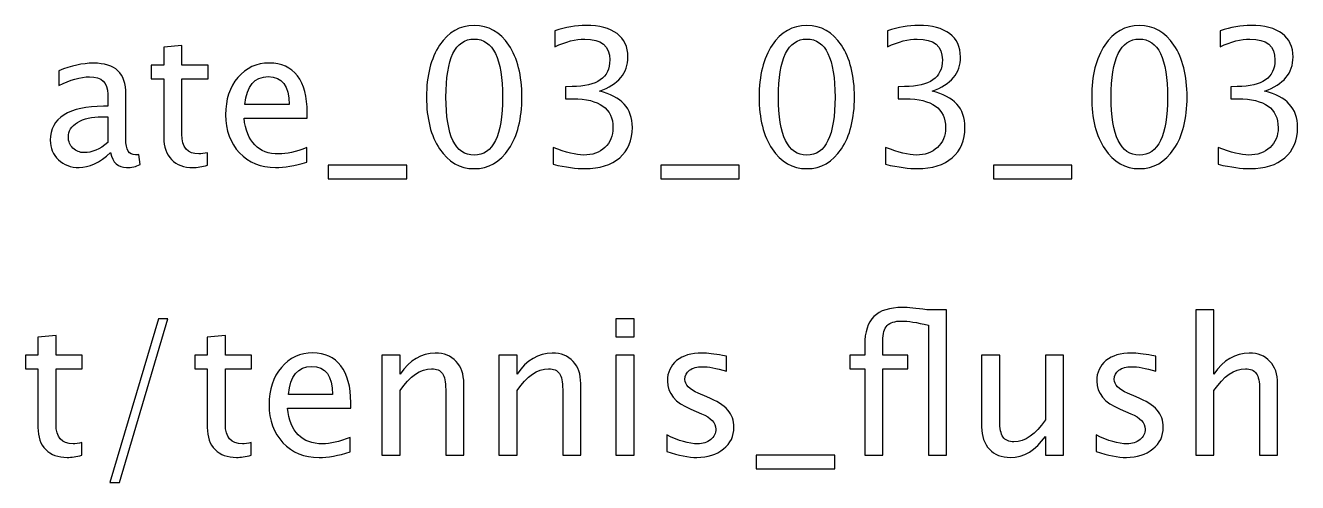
# Model space of a CAD drawing. Header units: centimetres. Extents: x -8.3 to 8.2, y -2.2 to 14.1.
# Drawn here: x -0.38 to 8.19, y 11.03 to 14.11 of the extents above; entities that cross this region are included whole.
import ezdxf

# ---------------------------------------------------------------- set-up
doc = ezdxf.new("R2010")
doc.units = ezdxf.units.CM
doc.header["$MEASUREMENT"] = 0
doc.layers.add('Layer 1', color=7, linetype='Continuous')

msp = doc.modelspace()

# ---------------------------------------------------------------- linework, layer by layer
at = {"layer": 'Layer 1'}
for points, knots in [([(2.64498, 13.14758), (2.54867, 13.14758), (2.47099, 13.19182), (2.41215, 13.28008), (2.41215, 13.28008), (2.35309, 13.36835), (2.32367, 13.48477), (2.32367, 13.62955), (2.32367, 13.62955), (2.32367, 13.77433), (2.35309, 13.89074), (2.41215, 13.97901), (2.41215, 13.97901), (2.47099, 14.06727), (2.54867, 14.11151), (2.64498, 14.11151), (2.64498, 14.11151), (2.74171, 14.11151), (2.81939, 14.06748), (2.87824, 13.97943), (2.87824, 13.97943), (2.93687, 13.89138), (2.96629, 13.77475), (2.96629, 13.62955), (2.96629, 13.62955), (2.96629, 13.48477), (2.93687, 13.36835), (2.87824, 13.28008), (2.87824, 13.28008), (2.81939, 13.19182), (2.74171, 13.14758), (2.64498, 13.14758)], [0, 0, 0, 0, 0.1111111, 0.1111111, 0.1111111, 0.1111111, 0.2222222, 0.2222222, 0.2222222, 0.2222222, 0.3333333, 0.3333333, 0.3333333, 0.3333333, 0.4444444, 0.4444444, 0.4444444, 0.4444444, 0.5555556, 0.5555556, 0.5555556, 0.5555556, 0.6666667, 0.6666667, 0.6666667, 0.6666667, 0.7777778, 0.7777778, 0.7777778, 0.7777778, 1, 1, 1, 1]), ([(3.17626, 13.17679), (3.17626, 13.17679), (3.17626, 13.29109), (3.17626, 13.29109), (3.17626, 13.29109), (3.26347, 13.25638), (3.33184, 13.23902), (3.382, 13.23902), (3.382, 13.23902), (3.44106, 13.23902), (3.48868, 13.25595), (3.5253, 13.29003), (3.5253, 13.29003), (3.56192, 13.32411), (3.58012, 13.36856), (3.58012, 13.42317), (3.58012, 13.42317), (3.58012, 13.55271), (3.48995, 13.61748), (3.30961, 13.61748), (3.30961, 13.61748), (3.30961, 13.61748), (3.26135, 13.61748), (3.26135, 13.61748), (3.26135, 13.61748), (3.26135, 13.61748), (3.26135, 13.6994), (3.26135, 13.6994), (3.26135, 13.6994), (3.26135, 13.6994), (3.30411, 13.70003), (3.30411, 13.70003), (3.30411, 13.70003), (3.47365, 13.70003), (3.55853, 13.75972), (3.55853, 13.87931), (3.55853, 13.87931), (3.55853, 13.97308), (3.50223, 14.02007), (3.38983, 14.02007), (3.38983, 14.02007), (3.32951, 14.02007), (3.26262, 14.00271), (3.18896, 13.968), (3.18896, 13.968), (3.18896, 13.968), (3.18896, 14.07468), (3.18896, 14.07468), (3.18896, 14.07468), (3.26114, 14.09923), (3.33078, 14.11151), (3.39766, 14.11151), (3.39766, 14.11151), (3.48868, 14.11151), (3.55874, 14.09331), (3.60743, 14.0569), (3.60743, 14.0569), (3.65611, 14.02071), (3.68045, 13.968), (3.68045, 13.899), (3.68045, 13.899), (3.68045, 13.79126), (3.61674, 13.71442), (3.4891, 13.6687), (3.4891, 13.6687), (3.63706, 13.6342), (3.71093, 13.55313), (3.71093, 13.42508), (3.71093, 13.42508), (3.71093, 13.33872), (3.68236, 13.27077), (3.62542, 13.22145), (3.62542, 13.22145), (3.56848, 13.17213), (3.49016, 13.14758), (3.39068, 13.14758), (3.39068, 13.14758), (3.33395, 13.14758), (3.26262, 13.15732), (3.17626, 13.17679)], [0, 0, 0, 0, 0.047619, 0.047619, 0.047619, 0.047619, 0.0952381, 0.0952381, 0.0952381, 0.0952381, 0.1428571, 0.1428571, 0.1428571, 0.1428571, 0.1904762, 0.1904762, 0.1904762, 0.1904762, 0.2380952, 0.2380952, 0.2380952, 0.2380952, 0.2857143, 0.2857143, 0.2857143, 0.2857143, 0.3333333, 0.3333333, 0.3333333, 0.3333333, 0.3809524, 0.3809524, 0.3809524, 0.3809524, 0.4285714, 0.4285714, 0.4285714, 0.4285714, 0.4761905, 0.4761905, 0.4761905, 0.4761905, 0.5238095, 0.5238095, 0.5238095, 0.5238095, 0.5714286, 0.5714286, 0.5714286, 0.5714286, 0.6190476, 0.6190476, 0.6190476, 0.6190476, 0.6666667, 0.6666667, 0.6666667, 0.6666667, 0.7142857, 0.7142857, 0.7142857, 0.7142857, 0.7619048, 0.7619048, 0.7619048, 0.7619048, 0.8095238, 0.8095238, 0.8095238, 0.8095238, 0.8571429, 0.8571429, 0.8571429, 0.8571429, 0.9047619, 0.9047619, 0.9047619, 0.9047619, 1, 1, 1, 1]), ([(4.8861, 13.14758), (4.78979, 13.14758), (4.71211, 13.19182), (4.65327, 13.28008), (4.65327, 13.28008), (4.59421, 13.36835), (4.56479, 13.48477), (4.56479, 13.62955), (4.56479, 13.62955), (4.56479, 13.77433), (4.59421, 13.89074), (4.65327, 13.97901), (4.65327, 13.97901), (4.71211, 14.06727), (4.78979, 14.11151), (4.8861, 14.11151), (4.8861, 14.11151), (4.98283, 14.11151), (5.06051, 14.06748), (5.11936, 13.97943), (5.11936, 13.97943), (5.17799, 13.89138), (5.20741, 13.77475), (5.20741, 13.62955), (5.20741, 13.62955), (5.20741, 13.48477), (5.17799, 13.36835), (5.11936, 13.28008), (5.11936, 13.28008), (5.06051, 13.19182), (4.98283, 13.14758), (4.8861, 13.14758)], [0, 0, 0, 0, 0.1111111, 0.1111111, 0.1111111, 0.1111111, 0.2222222, 0.2222222, 0.2222222, 0.2222222, 0.3333333, 0.3333333, 0.3333333, 0.3333333, 0.4444444, 0.4444444, 0.4444444, 0.4444444, 0.5555556, 0.5555556, 0.5555556, 0.5555556, 0.6666667, 0.6666667, 0.6666667, 0.6666667, 0.7777778, 0.7777778, 0.7777778, 0.7777778, 1, 1, 1, 1]), ([(5.41738, 13.17679), (5.41738, 13.17679), (5.41738, 13.29109), (5.41738, 13.29109), (5.41738, 13.29109), (5.50459, 13.25638), (5.57296, 13.23902), (5.62312, 13.23902), (5.62312, 13.23902), (5.68218, 13.23902), (5.7298, 13.25595), (5.76642, 13.29003), (5.76642, 13.29003), (5.80304, 13.32411), (5.82124, 13.36856), (5.82124, 13.42317), (5.82124, 13.42317), (5.82124, 13.55271), (5.73107, 13.61748), (5.55073, 13.61748), (5.55073, 13.61748), (5.55073, 13.61748), (5.50247, 13.61748), (5.50247, 13.61748), (5.50247, 13.61748), (5.50247, 13.61748), (5.50247, 13.6994), (5.50247, 13.6994), (5.50247, 13.6994), (5.50247, 13.6994), (5.54523, 13.70003), (5.54523, 13.70003), (5.54523, 13.70003), (5.71477, 13.70003), (5.79965, 13.75972), (5.79965, 13.87931), (5.79965, 13.87931), (5.79965, 13.97308), (5.74335, 14.02007), (5.63095, 14.02007), (5.63095, 14.02007), (5.57063, 14.02007), (5.50374, 14.00271), (5.43008, 13.968), (5.43008, 13.968), (5.43008, 13.968), (5.43008, 14.07468), (5.43008, 14.07468), (5.43008, 14.07468), (5.50226, 14.09923), (5.5719, 14.11151), (5.63878, 14.11151), (5.63878, 14.11151), (5.7298, 14.11151), (5.79986, 14.09331), (5.84855, 14.0569), (5.84855, 14.0569), (5.89723, 14.02071), (5.92157, 13.968), (5.92157, 13.899), (5.92157, 13.899), (5.92157, 13.79126), (5.85786, 13.71442), (5.73022, 13.6687), (5.73022, 13.6687), (5.87818, 13.6342), (5.95205, 13.55313), (5.95205, 13.42508), (5.95205, 13.42508), (5.95205, 13.33872), (5.92348, 13.27077), (5.86654, 13.22145), (5.86654, 13.22145), (5.8096, 13.17213), (5.73128, 13.14758), (5.6318, 13.14758), (5.6318, 13.14758), (5.57507, 13.14758), (5.50374, 13.15732), (5.41738, 13.17679)], [0, 0, 0, 0, 0.047619, 0.047619, 0.047619, 0.047619, 0.0952381, 0.0952381, 0.0952381, 0.0952381, 0.1428571, 0.1428571, 0.1428571, 0.1428571, 0.1904762, 0.1904762, 0.1904762, 0.1904762, 0.2380952, 0.2380952, 0.2380952, 0.2380952, 0.2857143, 0.2857143, 0.2857143, 0.2857143, 0.3333333, 0.3333333, 0.3333333, 0.3333333, 0.3809524, 0.3809524, 0.3809524, 0.3809524, 0.4285714, 0.4285714, 0.4285714, 0.4285714, 0.4761905, 0.4761905, 0.4761905, 0.4761905, 0.5238095, 0.5238095, 0.5238095, 0.5238095, 0.5714286, 0.5714286, 0.5714286, 0.5714286, 0.6190476, 0.6190476, 0.6190476, 0.6190476, 0.6666667, 0.6666667, 0.6666667, 0.6666667, 0.7142857, 0.7142857, 0.7142857, 0.7142857, 0.7619048, 0.7619048, 0.7619048, 0.7619048, 0.8095238, 0.8095238, 0.8095238, 0.8095238, 0.8571429, 0.8571429, 0.8571429, 0.8571429, 0.9047619, 0.9047619, 0.9047619, 0.9047619, 1, 1, 1, 1]), ([(7.12722, 13.14758), (7.03091, 13.14758), (6.95323, 13.19182), (6.89439, 13.28008), (6.89439, 13.28008), (6.83533, 13.36835), (6.80591, 13.48477), (6.80591, 13.62955), (6.80591, 13.62955), (6.80591, 13.77433), (6.83533, 13.89074), (6.89439, 13.97901), (6.89439, 13.97901), (6.95323, 14.06727), (7.03091, 14.11151), (7.12722, 14.11151), (7.12722, 14.11151), (7.22395, 14.11151), (7.30163, 14.06748), (7.36048, 13.97943), (7.36048, 13.97943), (7.41911, 13.89138), (7.44853, 13.77475), (7.44853, 13.62955), (7.44853, 13.62955), (7.44853, 13.48477), (7.41911, 13.36835), (7.36048, 13.28008), (7.36048, 13.28008), (7.30163, 13.19182), (7.22395, 13.14758), (7.12722, 13.14758)], [0, 0, 0, 0, 0.1111111, 0.1111111, 0.1111111, 0.1111111, 0.2222222, 0.2222222, 0.2222222, 0.2222222, 0.3333333, 0.3333333, 0.3333333, 0.3333333, 0.4444444, 0.4444444, 0.4444444, 0.4444444, 0.5555556, 0.5555556, 0.5555556, 0.5555556, 0.6666667, 0.6666667, 0.6666667, 0.6666667, 0.7777778, 0.7777778, 0.7777778, 0.7777778, 1, 1, 1, 1]), ([(7.6585, 13.17679), (7.6585, 13.17679), (7.6585, 13.29109), (7.6585, 13.29109), (7.6585, 13.29109), (7.74571, 13.25638), (7.81408, 13.23902), (7.86424, 13.23902), (7.86424, 13.23902), (7.9233, 13.23902), (7.97092, 13.25595), (8.00754, 13.29003), (8.00754, 13.29003), (8.04416, 13.32411), (8.06236, 13.36856), (8.06236, 13.42317), (8.06236, 13.42317), (8.06236, 13.55271), (7.97219, 13.61748), (7.79185, 13.61748), (7.79185, 13.61748), (7.79185, 13.61748), (7.74359, 13.61748), (7.74359, 13.61748), (7.74359, 13.61748), (7.74359, 13.61748), (7.74359, 13.6994), (7.74359, 13.6994), (7.74359, 13.6994), (7.74359, 13.6994), (7.78635, 13.70003), (7.78635, 13.70003), (7.78635, 13.70003), (7.95589, 13.70003), (8.04077, 13.75972), (8.04077, 13.87931), (8.04077, 13.87931), (8.04077, 13.97308), (7.98447, 14.02007), (7.87207, 14.02007), (7.87207, 14.02007), (7.81175, 14.02007), (7.74486, 14.00271), (7.6712, 13.968), (7.6712, 13.968), (7.6712, 13.968), (7.6712, 14.07468), (7.6712, 14.07468), (7.6712, 14.07468), (7.74338, 14.09923), (7.81302, 14.11151), (7.8799, 14.11151), (7.8799, 14.11151), (7.97092, 14.11151), (8.04098, 14.09331), (8.08967, 14.0569), (8.08967, 14.0569), (8.13835, 14.02071), (8.16269, 13.968), (8.16269, 13.899), (8.16269, 13.899), (8.16269, 13.79126), (8.09898, 13.71442), (7.97134, 13.6687), (7.97134, 13.6687), (8.1193, 13.6342), (8.19317, 13.55313), (8.19317, 13.42508), (8.19317, 13.42508), (8.19317, 13.33872), (8.1646, 13.27077), (8.10766, 13.22145), (8.10766, 13.22145), (8.05072, 13.17213), (7.9724, 13.14758), (7.87292, 13.14758), (7.87292, 13.14758), (7.81619, 13.14758), (7.74486, 13.15732), (7.6585, 13.17679)], [0, 0, 0, 0, 0.047619, 0.047619, 0.047619, 0.047619, 0.0952381, 0.0952381, 0.0952381, 0.0952381, 0.1428571, 0.1428571, 0.1428571, 0.1428571, 0.1904762, 0.1904762, 0.1904762, 0.1904762, 0.2380952, 0.2380952, 0.2380952, 0.2380952, 0.2857143, 0.2857143, 0.2857143, 0.2857143, 0.3333333, 0.3333333, 0.3333333, 0.3333333, 0.3809524, 0.3809524, 0.3809524, 0.3809524, 0.4285714, 0.4285714, 0.4285714, 0.4285714, 0.4761905, 0.4761905, 0.4761905, 0.4761905, 0.5238095, 0.5238095, 0.5238095, 0.5238095, 0.5714286, 0.5714286, 0.5714286, 0.5714286, 0.6190476, 0.6190476, 0.6190476, 0.6190476, 0.6666667, 0.6666667, 0.6666667, 0.6666667, 0.7142857, 0.7142857, 0.7142857, 0.7142857, 0.7619048, 0.7619048, 0.7619048, 0.7619048, 0.8095238, 0.8095238, 0.8095238, 0.8095238, 0.8571429, 0.8571429, 0.8571429, 0.8571429, 0.9047619, 0.9047619, 0.9047619, 0.9047619, 1, 1, 1, 1]), ([(0.84899, 13.17065), (0.81131, 13.16028), (0.77851, 13.1552), (0.75078, 13.1552), (0.75078, 13.1552), (0.68855, 13.1552), (0.64008, 13.17298), (0.60536, 13.20854), (0.60536, 13.20854), (0.57044, 13.2441), (0.55308, 13.29342), (0.55308, 13.35671), (0.55308, 13.35671), (0.55308, 13.35671), (0.55308, 13.7521), (0.55308, 13.7521), (0.55308, 13.7521), (0.55308, 13.7521), (0.46884, 13.7521), (0.46884, 13.7521), (0.46884, 13.7521), (0.46884, 13.7521), (0.46884, 13.84354), (0.46884, 13.84354), (0.46884, 13.84354), (0.46884, 13.84354), (0.55308, 13.84354), (0.55308, 13.84354), (0.55308, 13.84354), (0.55308, 13.84354), (0.55308, 13.96525), (0.55308, 13.96525), (0.55308, 13.96525), (0.55308, 13.96525), (0.675, 13.97689), (0.675, 13.97689), (0.675, 13.97689), (0.675, 13.97689), (0.675, 13.84354), (0.675, 13.84354), (0.675, 13.84354), (0.675, 13.84354), (0.85153, 13.84354), (0.85153, 13.84354), (0.85153, 13.84354), (0.85153, 13.84354), (0.85153, 13.7521), (0.85153, 13.7521), (0.85153, 13.7521), (0.85153, 13.7521), (0.675, 13.7521), (0.675, 13.7521), (0.675, 13.7521), (0.675, 13.7521), (0.675, 13.37872), (0.675, 13.37872), (0.675, 13.37872), (0.675, 13.29067), (0.71331, 13.24664), (0.78972, 13.24664), (0.78972, 13.24664), (0.80602, 13.24664), (0.82571, 13.24939), (0.84899, 13.25468), (0.84899, 13.25468), (0.84899, 13.25468), (0.84899, 13.17065), (0.84899, 13.17065)], [0, 0, 0, 0, 0.0555556, 0.0555556, 0.0555556, 0.0555556, 0.1111111, 0.1111111, 0.1111111, 0.1111111, 0.1666667, 0.1666667, 0.1666667, 0.1666667, 0.2222222, 0.2222222, 0.2222222, 0.2222222, 0.2777778, 0.2777778, 0.2777778, 0.2777778, 0.3333333, 0.3333333, 0.3333333, 0.3333333, 0.3888889, 0.3888889, 0.3888889, 0.3888889, 0.4444444, 0.4444444, 0.4444444, 0.4444444, 0.5, 0.5, 0.5, 0.5, 0.5555556, 0.5555556, 0.5555556, 0.5555556, 0.6111111, 0.6111111, 0.6111111, 0.6111111, 0.6666667, 0.6666667, 0.6666667, 0.6666667, 0.7222222, 0.7222222, 0.7222222, 0.7222222, 0.7777778, 0.7777778, 0.7777778, 0.7777778, 0.8333333, 0.8333333, 0.8333333, 0.8333333, 0.8888889, 0.8888889, 0.8888889, 0.8888889, 1, 1, 1, 1]), ([(2.64477, 13.23902), (2.77198, 13.23902), (2.83548, 13.3692), (2.83548, 13.62955), (2.83548, 13.62955), (2.83548, 13.8899), (2.77198, 14.02007), (2.64477, 14.02007), (2.64477, 14.02007), (2.51798, 14.02007), (2.45448, 13.8899), (2.45448, 13.62955), (2.45448, 13.62955), (2.45448, 13.3692), (2.51798, 13.23902), (2.64477, 13.23902)], [0, 0, 0, 0, 0.2, 0.2, 0.2, 0.2, 0.4, 0.4, 0.4, 0.4, 0.6, 0.6, 0.6, 0.6, 1, 1, 1, 1]), ([(4.88589, 13.23902), (5.0131, 13.23902), (5.0766, 13.3692), (5.0766, 13.62955), (5.0766, 13.62955), (5.0766, 13.8899), (5.0131, 14.02007), (4.88589, 14.02007), (4.88589, 14.02007), (4.7591, 14.02007), (4.6956, 13.8899), (4.6956, 13.62955), (4.6956, 13.62955), (4.6956, 13.3692), (4.7591, 13.23902), (4.88589, 13.23902)], [0, 0, 0, 0, 0.2, 0.2, 0.2, 0.2, 0.4, 0.4, 0.4, 0.4, 0.6, 0.6, 0.6, 0.6, 1, 1, 1, 1]), ([(7.12701, 13.23902), (7.25422, 13.23902), (7.31772, 13.3692), (7.31772, 13.62955), (7.31772, 13.62955), (7.31772, 13.8899), (7.25422, 14.02007), (7.12701, 14.02007), (7.12701, 14.02007), (7.00022, 14.02007), (6.93672, 13.8899), (6.93672, 13.62955), (6.93672, 13.62955), (6.93672, 13.3692), (7.00022, 13.23902), (7.12701, 13.23902)], [0, 0, 0, 0, 0.2, 0.2, 0.2, 0.2, 0.4, 0.4, 0.4, 0.4, 0.6, 0.6, 0.6, 0.6, 1, 1, 1, 1]), ([(0.19367, 13.25617), (0.12044, 13.18886), (0.04995, 13.1552), (-0.01778, 13.1552), (-0.01778, 13.1552), (-0.07345, 13.1552), (-0.11981, 13.17256), (-0.15642, 13.20748), (-0.15642, 13.20748), (-0.19325, 13.24241), (-0.21167, 13.28643), (-0.21167, 13.33956), (-0.21167, 13.33956), (-0.21167, 13.41301), (-0.18077, 13.46953), (-0.11896, 13.5089), (-0.11896, 13.5089), (-0.05715, 13.54827), (0.03154, 13.56795), (0.14711, 13.56795), (0.14711, 13.56795), (0.14711, 13.56795), (0.17568, 13.56795), (0.17568, 13.56795), (0.17568, 13.56795), (0.17568, 13.56795), (0.17568, 13.64902), (0.17568, 13.64902), (0.17568, 13.64902), (0.17568, 13.72712), (0.13504, 13.76607), (0.05355, 13.76607), (0.05355, 13.76607), (-0.00953, 13.76607), (-0.07853, 13.74617), (-0.15325, 13.70638), (-0.15325, 13.70638), (-0.15325, 13.70638), (-0.15325, 13.80671), (-0.15325, 13.80671), (-0.15325, 13.80671), (-0.07112, 13.84058), (0.00635, 13.85751), (0.07895, 13.85751), (0.07895, 13.85751), (0.15367, 13.85751), (0.20891, 13.84058), (0.24426, 13.8065), (0.24426, 13.8065), (0.27982, 13.77242), (0.2976, 13.71993), (0.2976, 13.64902), (0.2976, 13.64902), (0.2976, 13.64902), (0.2976, 13.34485), (0.2976, 13.34485), (0.2976, 13.34485), (0.2976, 13.27522), (0.31898, 13.24029), (0.36195, 13.24029), (0.36195, 13.24029), (0.36724, 13.24029), (0.37507, 13.24114), (0.38544, 13.24283), (0.38544, 13.24283), (0.38544, 13.24283), (0.39412, 13.1751), (0.39412, 13.1751), (0.39412, 13.1751), (0.36639, 13.16176), (0.33591, 13.1552), (0.30247, 13.1552), (0.30247, 13.1552), (0.24553, 13.1552), (0.20934, 13.18886), (0.19367, 13.25617)], [0, 0, 0, 0, 0.05, 0.05, 0.05, 0.05, 0.1, 0.1, 0.1, 0.1, 0.15, 0.15, 0.15, 0.15, 0.2, 0.2, 0.2, 0.2, 0.25, 0.25, 0.25, 0.25, 0.3, 0.3, 0.3, 0.3, 0.35, 0.35, 0.35, 0.35, 0.4, 0.4, 0.4, 0.4, 0.45, 0.45, 0.45, 0.45, 0.5, 0.5, 0.5, 0.5, 0.55, 0.55, 0.55, 0.55, 0.6, 0.6, 0.6, 0.6, 0.65, 0.65, 0.65, 0.65, 0.7, 0.7, 0.7, 0.7, 0.75, 0.75, 0.75, 0.75, 0.8, 0.8, 0.8, 0.8, 0.85, 0.85, 0.85, 0.85, 0.9, 0.9, 0.9, 0.9, 1, 1, 1, 1]), ([(1.51701, 13.19203), (1.4351, 13.16748), (1.36503, 13.1552), (1.30661, 13.1552), (1.30661, 13.1552), (1.20692, 13.1552), (1.12585, 13.18822), (1.06341, 13.25405), (1.06341, 13.25405), (1.00097, 13.31988), (0.96964, 13.40518), (0.96964, 13.51017), (0.96964, 13.51017), (0.96964, 13.61198), (0.99716, 13.69559), (1.0524, 13.76099), (1.0524, 13.76099), (1.10765, 13.82618), (1.17834, 13.85878), (1.26449, 13.85878), (1.26449, 13.85878), (1.34598, 13.85878), (1.40906, 13.82978), (1.45351, 13.77179), (1.45351, 13.77179), (1.49796, 13.71379), (1.52019, 13.63166), (1.52019, 13.52519), (1.52019, 13.52519), (1.52019, 13.52519), (1.51955, 13.48794), (1.51955, 13.48794), (1.51955, 13.48794), (1.51955, 13.48794), (1.0941, 13.48794), (1.0941, 13.48794), (1.0941, 13.48794), (1.11188, 13.32707), (1.19041, 13.24664), (1.32947, 13.24664), (1.32947, 13.24664), (1.38049, 13.24664), (1.44293, 13.26103), (1.51701, 13.28982), (1.51701, 13.28982), (1.51701, 13.28982), (1.51701, 13.19203), (1.51701, 13.19203)], [0, 0, 0, 0, 0.0769231, 0.0769231, 0.0769231, 0.0769231, 0.1538462, 0.1538462, 0.1538462, 0.1538462, 0.2307692, 0.2307692, 0.2307692, 0.2307692, 0.3076923, 0.3076923, 0.3076923, 0.3076923, 0.3846154, 0.3846154, 0.3846154, 0.3846154, 0.4615385, 0.4615385, 0.4615385, 0.4615385, 0.5384615, 0.5384615, 0.5384615, 0.5384615, 0.6153846, 0.6153846, 0.6153846, 0.6153846, 0.6923077, 0.6923077, 0.6923077, 0.6923077, 0.7692308, 0.7692308, 0.7692308, 0.7692308, 0.8461538, 0.8461538, 0.8461538, 0.8461538, 1, 1, 1, 1]), ([(1.10045, 13.57938), (1.10045, 13.57938), (1.39763, 13.57938), (1.39763, 13.57938), (1.39763, 13.57938), (1.39763, 13.70469), (1.35085, 13.76734), (1.25751, 13.76734), (1.25751, 13.76734), (1.16353, 13.76734), (1.11125, 13.70469), (1.10045, 13.57938)], [0, 0, 0, 0, 0.25, 0.25, 0.25, 0.25, 0.5, 0.5, 0.5, 0.5, 1, 1, 1, 1]), ([(0.17568, 13.32263), (0.17568, 13.32263), (0.17568, 13.49556), (0.17568, 13.49556), (0.17568, 13.49556), (0.17568, 13.49556), (0.13652, 13.49683), (0.13652, 13.49683), (0.13652, 13.49683), (0.06879, 13.49683), (0.01418, 13.48434), (-0.02752, 13.45937), (-0.02752, 13.45937), (-0.06901, 13.43418), (-0.08975, 13.40095), (-0.08975, 13.35946), (-0.08975, 13.35946), (-0.08975, 13.33046), (-0.07938, 13.30591), (-0.05885, 13.2858), (-0.05885, 13.2858), (-0.0381, 13.26569), (-0.01291, 13.25553), (0.01693, 13.25553), (0.01693, 13.25553), (0.06773, 13.25553), (0.12065, 13.27797), (0.17568, 13.32263)], [0, 0, 0, 0, 0.125, 0.125, 0.125, 0.125, 0.25, 0.25, 0.25, 0.25, 0.375, 0.375, 0.375, 0.375, 0.5, 0.5, 0.5, 0.5, 0.625, 0.625, 0.625, 0.625, 0.75, 0.75, 0.75, 0.75, 1, 1, 1, 1]), ([(1.662, 13.079), (1.662, 13.079), (1.662, 13.17044), (1.662, 13.17044), (1.662, 13.17044), (1.662, 13.17044), (2.19032, 13.17044), (2.19032, 13.17044), (2.19032, 13.17044), (2.19032, 13.17044), (2.19032, 13.079), (2.19032, 13.079), (2.19032, 13.079), (2.19032, 13.079), (1.662, 13.079), (1.662, 13.079)], [0, 0, 0, 0, 0.2, 0.2, 0.2, 0.2, 0.4, 0.4, 0.4, 0.4, 0.6, 0.6, 0.6, 0.6, 1, 1, 1, 1]), ([(3.90312, 13.079), (3.90312, 13.079), (3.90312, 13.17044), (3.90312, 13.17044), (3.90312, 13.17044), (3.90312, 13.17044), (4.43144, 13.17044), (4.43144, 13.17044), (4.43144, 13.17044), (4.43144, 13.17044), (4.43144, 13.079), (4.43144, 13.079), (4.43144, 13.079), (4.43144, 13.079), (3.90312, 13.079), (3.90312, 13.079)], [0, 0, 0, 0, 0.2, 0.2, 0.2, 0.2, 0.4, 0.4, 0.4, 0.4, 0.6, 0.6, 0.6, 0.6, 1, 1, 1, 1]), ([(6.14424, 13.079), (6.14424, 13.079), (6.14424, 13.17044), (6.14424, 13.17044), (6.14424, 13.17044), (6.14424, 13.17044), (6.67256, 13.17044), (6.67256, 13.17044), (6.67256, 13.17044), (6.67256, 13.17044), (6.67256, 13.079), (6.67256, 13.079), (6.67256, 13.079), (6.67256, 13.079), (6.14424, 13.079), (6.14424, 13.079)], [0, 0, 0, 0, 0.2, 0.2, 0.2, 0.2, 0.4, 0.4, 0.4, 0.4, 0.6, 0.6, 0.6, 0.6, 1, 1, 1, 1]), ([(5.27641, 11.21887), (5.27641, 11.21887), (5.27641, 11.80053), (5.27641, 11.80053), (5.27641, 11.80053), (5.27641, 11.80053), (5.17714, 11.80053), (5.17714, 11.80053), (5.17714, 11.80053), (5.17714, 11.80053), (5.17714, 11.89197), (5.17714, 11.89197), (5.17714, 11.89197), (5.17714, 11.89197), (5.27641, 11.89197), (5.27641, 11.89197), (5.27641, 11.89197), (5.27641, 11.89197), (5.27641, 11.96076), (5.27641, 11.96076), (5.27641, 11.96076), (5.27641, 12.04776), (5.29715, 12.11147), (5.33843, 12.15211), (5.33843, 12.15211), (5.3797, 12.19296), (5.44426, 12.21328), (5.53189, 12.21328), (5.53189, 12.21328), (5.56978, 12.21328), (5.62397, 12.2082), (5.69424, 12.19804), (5.69424, 12.19804), (5.69424, 12.19804), (5.82759, 12.19804), (5.82759, 12.19804), (5.82759, 12.19804), (5.82759, 12.19804), (5.82759, 11.21887), (5.82759, 11.21887), (5.82759, 11.21887), (5.82759, 11.21887), (5.70567, 11.21887), (5.70567, 11.21887), (5.70567, 11.21887), (5.70567, 11.21887), (5.70567, 12.0939), (5.70567, 12.0939), (5.70567, 12.0939), (5.62672, 12.11253), (5.56639, 12.12184), (5.52491, 12.12184), (5.52491, 12.12184), (5.47961, 12.12184), (5.44723, 12.11168), (5.42754, 12.09136), (5.42754, 12.09136), (5.40807, 12.07104), (5.39833, 12.03717), (5.39833, 11.98955), (5.39833, 11.98955), (5.39833, 11.98955), (5.39833, 11.89197), (5.39833, 11.89197), (5.39833, 11.89197), (5.39833, 11.89197), (5.56724, 11.89197), (5.56724, 11.89197), (5.56724, 11.89197), (5.56724, 11.89197), (5.56724, 11.80053), (5.56724, 11.80053), (5.56724, 11.80053), (5.56724, 11.80053), (5.39833, 11.80053), (5.39833, 11.80053), (5.39833, 11.80053), (5.39833, 11.80053), (5.39833, 11.21887), (5.39833, 11.21887), (5.39833, 11.21887), (5.39833, 11.21887), (5.27641, 11.21887), (5.27641, 11.21887)], [0, 0, 0, 0, 0.0454545, 0.0454545, 0.0454545, 0.0454545, 0.0909091, 0.0909091, 0.0909091, 0.0909091, 0.1363636, 0.1363636, 0.1363636, 0.1363636, 0.1818182, 0.1818182, 0.1818182, 0.1818182, 0.2272727, 0.2272727, 0.2272727, 0.2272727, 0.2727273, 0.2727273, 0.2727273, 0.2727273, 0.3181818, 0.3181818, 0.3181818, 0.3181818, 0.3636364, 0.3636364, 0.3636364, 0.3636364, 0.4090909, 0.4090909, 0.4090909, 0.4090909, 0.4545455, 0.4545455, 0.4545455, 0.4545455, 0.5, 0.5, 0.5, 0.5, 0.5454545, 0.5454545, 0.5454545, 0.5454545, 0.5909091, 0.5909091, 0.5909091, 0.5909091, 0.6363636, 0.6363636, 0.6363636, 0.6363636, 0.6818182, 0.6818182, 0.6818182, 0.6818182, 0.7272727, 0.7272727, 0.7272727, 0.7272727, 0.7727273, 0.7727273, 0.7727273, 0.7727273, 0.8181818, 0.8181818, 0.8181818, 0.8181818, 0.8636364, 0.8636364, 0.8636364, 0.8636364, 0.9090909, 0.9090909, 0.9090909, 0.9090909, 1, 1, 1, 1]), ([(7.50781, 11.21887), (7.50781, 11.21887), (7.50781, 12.19804), (7.50781, 12.19804), (7.50781, 12.19804), (7.50781, 12.19804), (7.62973, 12.19804), (7.62973, 12.19804), (7.62973, 12.19804), (7.62973, 12.19804), (7.62973, 11.76476), (7.62973, 11.76476), (7.62973, 11.76476), (7.69429, 11.85895), (7.77345, 11.90594), (7.86701, 11.90594), (7.86701, 11.90594), (7.92585, 11.90594), (7.97263, 11.88753), (8.00713, 11.85048), (8.00713, 11.85048), (8.04163, 11.81365), (8.05899, 11.76391), (8.05899, 11.70168), (8.05899, 11.70168), (8.05899, 11.70168), (8.05899, 11.21887), (8.05899, 11.21887), (8.05899, 11.21887), (8.05899, 11.21887), (7.93707, 11.21887), (7.93707, 11.21887), (7.93707, 11.21887), (7.93707, 11.21887), (7.93707, 11.66189), (7.93707, 11.66189), (7.93707, 11.66189), (7.93707, 11.71184), (7.92966, 11.7474), (7.91506, 11.76857), (7.91506, 11.76857), (7.90024, 11.78995), (7.8759, 11.80053), (7.84182, 11.80053), (7.84182, 11.80053), (7.76689, 11.80053), (7.69619, 11.75164), (7.62973, 11.65385), (7.62973, 11.65385), (7.62973, 11.65385), (7.62973, 11.21887), (7.62973, 11.21887), (7.62973, 11.21887), (7.62973, 11.21887), (7.50781, 11.21887), (7.50781, 11.21887)], [0, 0, 0, 0, 0.0666667, 0.0666667, 0.0666667, 0.0666667, 0.1333333, 0.1333333, 0.1333333, 0.1333333, 0.2, 0.2, 0.2, 0.2, 0.2666667, 0.2666667, 0.2666667, 0.2666667, 0.3333333, 0.3333333, 0.3333333, 0.3333333, 0.4, 0.4, 0.4, 0.4, 0.4666667, 0.4666667, 0.4666667, 0.4666667, 0.5333333, 0.5333333, 0.5333333, 0.5333333, 0.6, 0.6, 0.6, 0.6, 0.6666667, 0.6666667, 0.6666667, 0.6666667, 0.7333333, 0.7333333, 0.7333333, 0.7333333, 0.8, 0.8, 0.8, 0.8, 0.8666667, 0.8666667, 0.8666667, 0.8666667, 1, 1, 1, 1]), ([(0.19048, 11.03472), (0.19048, 11.03472), (0.51708, 12.13708), (0.51708, 12.13708), (0.51708, 12.13708), (0.51708, 12.13708), (0.58164, 12.13708), (0.58164, 12.13708), (0.58164, 12.13708), (0.58164, 12.13708), (0.25504, 11.03472), (0.25504, 11.03472), (0.25504, 11.03472), (0.25504, 11.03472), (0.19048, 11.03472), (0.19048, 11.03472)], [0, 0, 0, 0, 0.2, 0.2, 0.2, 0.2, 0.4, 0.4, 0.4, 0.4, 0.6, 0.6, 0.6, 0.6, 1, 1, 1, 1]), ([(3.60022, 12.01516), (3.60022, 12.01516), (3.60022, 12.13708), (3.60022, 12.13708), (3.60022, 12.13708), (3.60022, 12.13708), (3.72214, 12.13708), (3.72214, 12.13708), (3.72214, 12.13708), (3.72214, 12.13708), (3.72214, 12.01516), (3.72214, 12.01516), (3.72214, 12.01516), (3.72214, 12.01516), (3.60022, 12.01516), (3.60022, 12.01516)], [0, 0, 0, 0, 0.2, 0.2, 0.2, 0.2, 0.4, 0.4, 0.4, 0.4, 0.6, 0.6, 0.6, 0.6, 1, 1, 1, 1]), ([(0.00125, 11.21908), (-0.03643, 11.20871), (-0.06923, 11.20363), (-0.09696, 11.20363), (-0.09696, 11.20363), (-0.15919, 11.20363), (-0.20766, 11.22141), (-0.24238, 11.25697), (-0.24238, 11.25697), (-0.2773, 11.29253), (-0.29466, 11.34185), (-0.29466, 11.40514), (-0.29466, 11.40514), (-0.29466, 11.40514), (-0.29466, 11.80053), (-0.29466, 11.80053), (-0.29466, 11.80053), (-0.29466, 11.80053), (-0.3789, 11.80053), (-0.3789, 11.80053), (-0.3789, 11.80053), (-0.3789, 11.80053), (-0.3789, 11.89197), (-0.3789, 11.89197), (-0.3789, 11.89197), (-0.3789, 11.89197), (-0.29466, 11.89197), (-0.29466, 11.89197), (-0.29466, 11.89197), (-0.29466, 11.89197), (-0.29466, 12.01368), (-0.29466, 12.01368), (-0.29466, 12.01368), (-0.29466, 12.01368), (-0.17274, 12.02532), (-0.17274, 12.02532), (-0.17274, 12.02532), (-0.17274, 12.02532), (-0.17274, 11.89197), (-0.17274, 11.89197), (-0.17274, 11.89197), (-0.17274, 11.89197), (0.00379, 11.89197), (0.00379, 11.89197), (0.00379, 11.89197), (0.00379, 11.89197), (0.00379, 11.80053), (0.00379, 11.80053), (0.00379, 11.80053), (0.00379, 11.80053), (-0.17274, 11.80053), (-0.17274, 11.80053), (-0.17274, 11.80053), (-0.17274, 11.80053), (-0.17274, 11.42715), (-0.17274, 11.42715), (-0.17274, 11.42715), (-0.17274, 11.3391), (-0.13443, 11.29507), (-0.05802, 11.29507), (-0.05802, 11.29507), (-0.04172, 11.29507), (-0.02203, 11.29782), (0.00125, 11.30311), (0.00125, 11.30311), (0.00125, 11.30311), (0.00125, 11.21908), (0.00125, 11.21908)], [0, 0, 0, 0, 0.0555556, 0.0555556, 0.0555556, 0.0555556, 0.1111111, 0.1111111, 0.1111111, 0.1111111, 0.1666667, 0.1666667, 0.1666667, 0.1666667, 0.2222222, 0.2222222, 0.2222222, 0.2222222, 0.2777778, 0.2777778, 0.2777778, 0.2777778, 0.3333333, 0.3333333, 0.3333333, 0.3333333, 0.3888889, 0.3888889, 0.3888889, 0.3888889, 0.4444444, 0.4444444, 0.4444444, 0.4444444, 0.5, 0.5, 0.5, 0.5, 0.5555556, 0.5555556, 0.5555556, 0.5555556, 0.6111111, 0.6111111, 0.6111111, 0.6111111, 0.6666667, 0.6666667, 0.6666667, 0.6666667, 0.7222222, 0.7222222, 0.7222222, 0.7222222, 0.7777778, 0.7777778, 0.7777778, 0.7777778, 0.8333333, 0.8333333, 0.8333333, 0.8333333, 0.8888889, 0.8888889, 0.8888889, 0.8888889, 1, 1, 1, 1]), ([(1.14213, 11.21908), (1.10445, 11.20871), (1.07165, 11.20363), (1.04392, 11.20363), (1.04392, 11.20363), (0.98169, 11.20363), (0.93322, 11.22141), (0.8985, 11.25697), (0.8985, 11.25697), (0.86358, 11.29253), (0.84622, 11.34185), (0.84622, 11.40514), (0.84622, 11.40514), (0.84622, 11.40514), (0.84622, 11.80053), (0.84622, 11.80053), (0.84622, 11.80053), (0.84622, 11.80053), (0.76198, 11.80053), (0.76198, 11.80053), (0.76198, 11.80053), (0.76198, 11.80053), (0.76198, 11.89197), (0.76198, 11.89197), (0.76198, 11.89197), (0.76198, 11.89197), (0.84622, 11.89197), (0.84622, 11.89197), (0.84622, 11.89197), (0.84622, 11.89197), (0.84622, 12.01368), (0.84622, 12.01368), (0.84622, 12.01368), (0.84622, 12.01368), (0.96814, 12.02532), (0.96814, 12.02532), (0.96814, 12.02532), (0.96814, 12.02532), (0.96814, 11.89197), (0.96814, 11.89197), (0.96814, 11.89197), (0.96814, 11.89197), (1.14467, 11.89197), (1.14467, 11.89197), (1.14467, 11.89197), (1.14467, 11.89197), (1.14467, 11.80053), (1.14467, 11.80053), (1.14467, 11.80053), (1.14467, 11.80053), (0.96814, 11.80053), (0.96814, 11.80053), (0.96814, 11.80053), (0.96814, 11.80053), (0.96814, 11.42715), (0.96814, 11.42715), (0.96814, 11.42715), (0.96814, 11.3391), (1.00645, 11.29507), (1.08286, 11.29507), (1.08286, 11.29507), (1.09916, 11.29507), (1.11885, 11.29782), (1.14213, 11.30311), (1.14213, 11.30311), (1.14213, 11.30311), (1.14213, 11.21908), (1.14213, 11.21908)], [0, 0, 0, 0, 0.0555556, 0.0555556, 0.0555556, 0.0555556, 0.1111111, 0.1111111, 0.1111111, 0.1111111, 0.1666667, 0.1666667, 0.1666667, 0.1666667, 0.2222222, 0.2222222, 0.2222222, 0.2222222, 0.2777778, 0.2777778, 0.2777778, 0.2777778, 0.3333333, 0.3333333, 0.3333333, 0.3333333, 0.3888889, 0.3888889, 0.3888889, 0.3888889, 0.4444444, 0.4444444, 0.4444444, 0.4444444, 0.5, 0.5, 0.5, 0.5, 0.5555556, 0.5555556, 0.5555556, 0.5555556, 0.6111111, 0.6111111, 0.6111111, 0.6111111, 0.6666667, 0.6666667, 0.6666667, 0.6666667, 0.7222222, 0.7222222, 0.7222222, 0.7222222, 0.7777778, 0.7777778, 0.7777778, 0.7777778, 0.8333333, 0.8333333, 0.8333333, 0.8333333, 0.8888889, 0.8888889, 0.8888889, 0.8888889, 1, 1, 1, 1]), ([(1.81015, 11.24046), (1.72824, 11.21591), (1.65817, 11.20363), (1.59975, 11.20363), (1.59975, 11.20363), (1.50006, 11.20363), (1.41899, 11.23665), (1.35655, 11.30248), (1.35655, 11.30248), (1.29411, 11.36831), (1.26278, 11.45361), (1.26278, 11.5586), (1.26278, 11.5586), (1.26278, 11.66041), (1.2903, 11.74402), (1.34554, 11.80942), (1.34554, 11.80942), (1.40079, 11.87461), (1.47148, 11.90721), (1.55763, 11.90721), (1.55763, 11.90721), (1.63912, 11.90721), (1.7022, 11.87821), (1.74665, 11.82022), (1.74665, 11.82022), (1.7911, 11.76222), (1.81333, 11.68009), (1.81333, 11.57362), (1.81333, 11.57362), (1.81333, 11.57362), (1.81269, 11.53637), (1.81269, 11.53637), (1.81269, 11.53637), (1.81269, 11.53637), (1.38724, 11.53637), (1.38724, 11.53637), (1.38724, 11.53637), (1.40502, 11.3755), (1.48355, 11.29507), (1.62261, 11.29507), (1.62261, 11.29507), (1.67363, 11.29507), (1.73607, 11.30946), (1.81015, 11.33825), (1.81015, 11.33825), (1.81015, 11.33825), (1.81015, 11.24046), (1.81015, 11.24046)], [0, 0, 0, 0, 0.0769231, 0.0769231, 0.0769231, 0.0769231, 0.1538462, 0.1538462, 0.1538462, 0.1538462, 0.2307692, 0.2307692, 0.2307692, 0.2307692, 0.3076923, 0.3076923, 0.3076923, 0.3076923, 0.3846154, 0.3846154, 0.3846154, 0.3846154, 0.4615385, 0.4615385, 0.4615385, 0.4615385, 0.5384615, 0.5384615, 0.5384615, 0.5384615, 0.6153846, 0.6153846, 0.6153846, 0.6153846, 0.6923077, 0.6923077, 0.6923077, 0.6923077, 0.7692308, 0.7692308, 0.7692308, 0.7692308, 0.8461538, 0.8461538, 0.8461538, 0.8461538, 1, 1, 1, 1]), ([(2.02372, 11.21887), (2.02372, 11.21887), (2.02372, 11.89197), (2.02372, 11.89197), (2.02372, 11.89197), (2.02372, 11.89197), (2.14564, 11.89197), (2.14564, 11.89197), (2.14564, 11.89197), (2.14564, 11.89197), (2.14564, 11.76476), (2.14564, 11.76476), (2.14564, 11.76476), (2.2102, 11.85895), (2.28936, 11.90594), (2.38292, 11.90594), (2.38292, 11.90594), (2.44176, 11.90594), (2.48854, 11.88753), (2.52304, 11.85048), (2.52304, 11.85048), (2.55754, 11.81365), (2.5749, 11.76391), (2.5749, 11.70168), (2.5749, 11.70168), (2.5749, 11.70168), (2.5749, 11.21887), (2.5749, 11.21887), (2.5749, 11.21887), (2.5749, 11.21887), (2.45298, 11.21887), (2.45298, 11.21887), (2.45298, 11.21887), (2.45298, 11.21887), (2.45298, 11.66189), (2.45298, 11.66189), (2.45298, 11.66189), (2.45298, 11.71184), (2.44557, 11.7474), (2.43097, 11.76857), (2.43097, 11.76857), (2.41615, 11.78995), (2.39181, 11.80053), (2.35773, 11.80053), (2.35773, 11.80053), (2.2828, 11.80053), (2.2121, 11.75164), (2.14564, 11.65385), (2.14564, 11.65385), (2.14564, 11.65385), (2.14564, 11.21887), (2.14564, 11.21887), (2.14564, 11.21887), (2.14564, 11.21887), (2.02372, 11.21887), (2.02372, 11.21887)], [0, 0, 0, 0, 0.0666667, 0.0666667, 0.0666667, 0.0666667, 0.1333333, 0.1333333, 0.1333333, 0.1333333, 0.2, 0.2, 0.2, 0.2, 0.2666667, 0.2666667, 0.2666667, 0.2666667, 0.3333333, 0.3333333, 0.3333333, 0.3333333, 0.4, 0.4, 0.4, 0.4, 0.4666667, 0.4666667, 0.4666667, 0.4666667, 0.5333333, 0.5333333, 0.5333333, 0.5333333, 0.6, 0.6, 0.6, 0.6, 0.6666667, 0.6666667, 0.6666667, 0.6666667, 0.7333333, 0.7333333, 0.7333333, 0.7333333, 0.8, 0.8, 0.8, 0.8, 0.8666667, 0.8666667, 0.8666667, 0.8666667, 1, 1, 1, 1]), ([(2.81197, 11.21887), (2.81197, 11.21887), (2.81197, 11.89197), (2.81197, 11.89197), (2.81197, 11.89197), (2.81197, 11.89197), (2.93389, 11.89197), (2.93389, 11.89197), (2.93389, 11.89197), (2.93389, 11.89197), (2.93389, 11.76476), (2.93389, 11.76476), (2.93389, 11.76476), (2.99845, 11.85895), (3.07761, 11.90594), (3.17117, 11.90594), (3.17117, 11.90594), (3.23001, 11.90594), (3.27679, 11.88753), (3.31129, 11.85048), (3.31129, 11.85048), (3.34579, 11.81365), (3.36315, 11.76391), (3.36315, 11.70168), (3.36315, 11.70168), (3.36315, 11.70168), (3.36315, 11.21887), (3.36315, 11.21887), (3.36315, 11.21887), (3.36315, 11.21887), (3.24123, 11.21887), (3.24123, 11.21887), (3.24123, 11.21887), (3.24123, 11.21887), (3.24123, 11.66189), (3.24123, 11.66189), (3.24123, 11.66189), (3.24123, 11.71184), (3.23382, 11.7474), (3.21922, 11.76857), (3.21922, 11.76857), (3.2044, 11.78995), (3.18006, 11.80053), (3.14598, 11.80053), (3.14598, 11.80053), (3.07105, 11.80053), (3.00035, 11.75164), (2.93389, 11.65385), (2.93389, 11.65385), (2.93389, 11.65385), (2.93389, 11.21887), (2.93389, 11.21887), (2.93389, 11.21887), (2.93389, 11.21887), (2.81197, 11.21887), (2.81197, 11.21887)], [0, 0, 0, 0, 0.0666667, 0.0666667, 0.0666667, 0.0666667, 0.1333333, 0.1333333, 0.1333333, 0.1333333, 0.2, 0.2, 0.2, 0.2, 0.2666667, 0.2666667, 0.2666667, 0.2666667, 0.3333333, 0.3333333, 0.3333333, 0.3333333, 0.4, 0.4, 0.4, 0.4, 0.4666667, 0.4666667, 0.4666667, 0.4666667, 0.5333333, 0.5333333, 0.5333333, 0.5333333, 0.6, 0.6, 0.6, 0.6, 0.6666667, 0.6666667, 0.6666667, 0.6666667, 0.7333333, 0.7333333, 0.7333333, 0.7333333, 0.8, 0.8, 0.8, 0.8, 0.8666667, 0.8666667, 0.8666667, 0.8666667, 1, 1, 1, 1]), ([(3.60022, 11.21887), (3.60022, 11.21887), (3.60022, 11.89197), (3.60022, 11.89197), (3.60022, 11.89197), (3.60022, 11.89197), (3.72214, 11.89197), (3.72214, 11.89197), (3.72214, 11.89197), (3.72214, 11.89197), (3.72214, 11.21887), (3.72214, 11.21887), (3.72214, 11.21887), (3.72214, 11.21887), (3.60022, 11.21887), (3.60022, 11.21887)], [0, 0, 0, 0, 0.2, 0.2, 0.2, 0.2, 0.4, 0.4, 0.4, 0.4, 0.6, 0.6, 0.6, 0.6, 1, 1, 1, 1]), ([(3.94312, 11.243), (3.94312, 11.243), (3.94312, 11.35476), (3.94312, 11.35476), (3.94312, 11.35476), (4.02292, 11.31497), (4.09213, 11.29507), (4.15119, 11.29507), (4.15119, 11.29507), (4.18633, 11.29507), (4.21554, 11.3046), (4.23861, 11.32365), (4.23861, 11.32365), (4.26168, 11.34248), (4.27332, 11.36619), (4.27332, 11.39477), (4.27332, 11.39477), (4.27332, 11.43646), (4.24094, 11.47097), (4.17617, 11.49827), (4.17617, 11.49827), (4.17617, 11.49827), (4.10483, 11.52854), (4.10483, 11.52854), (4.10483, 11.52854), (3.99964, 11.57214), (3.94693, 11.63522), (3.94693, 11.71713), (3.94693, 11.71713), (3.94693, 11.77577), (3.96767, 11.82191), (4.00916, 11.85556), (4.00916, 11.85556), (4.05065, 11.88922), (4.10759, 11.90594), (4.17976, 11.90594), (4.17976, 11.90594), (4.21723, 11.90594), (4.2638, 11.90086), (4.31904, 11.89049), (4.31904, 11.89049), (4.31904, 11.89049), (4.34444, 11.88562), (4.34444, 11.88562), (4.34444, 11.88562), (4.34444, 11.88562), (4.34444, 11.78402), (4.34444, 11.78402), (4.34444, 11.78402), (4.2765, 11.80434), (4.22231, 11.8145), (4.18188, 11.8145), (4.18188, 11.8145), (4.14632, 11.8145), (4.11817, 11.80667), (4.09679, 11.79122), (4.09679, 11.79122), (4.07562, 11.77577), (4.06504, 11.75502), (4.06504, 11.72899), (4.06504, 11.72899), (4.06504, 11.69237), (4.09467, 11.66125), (4.15415, 11.63607), (4.15415, 11.63607), (4.15415, 11.63607), (4.21278, 11.6113), (4.21278, 11.6113), (4.21278, 11.6113), (4.27925, 11.58336), (4.32624, 11.55373), (4.35375, 11.52261), (4.35375, 11.52261), (4.38148, 11.4915), (4.39524, 11.45255), (4.39524, 11.40598), (4.39524, 11.40598), (4.39524, 11.34693), (4.37196, 11.29846), (4.32518, 11.26057), (4.32518, 11.26057), (4.27861, 11.22268), (4.21892, 11.20363), (4.14632, 11.20363), (4.14632, 11.20363), (4.09044, 11.20363), (4.02292, 11.21675), (3.94312, 11.243)], [0, 0, 0, 0, 0.0434783, 0.0434783, 0.0434783, 0.0434783, 0.0869565, 0.0869565, 0.0869565, 0.0869565, 0.1304348, 0.1304348, 0.1304348, 0.1304348, 0.173913, 0.173913, 0.173913, 0.173913, 0.2173913, 0.2173913, 0.2173913, 0.2173913, 0.2608696, 0.2608696, 0.2608696, 0.2608696, 0.3043478, 0.3043478, 0.3043478, 0.3043478, 0.3478261, 0.3478261, 0.3478261, 0.3478261, 0.3913043, 0.3913043, 0.3913043, 0.3913043, 0.4347826, 0.4347826, 0.4347826, 0.4347826, 0.4782609, 0.4782609, 0.4782609, 0.4782609, 0.5217391, 0.5217391, 0.5217391, 0.5217391, 0.5652174, 0.5652174, 0.5652174, 0.5652174, 0.6086957, 0.6086957, 0.6086957, 0.6086957, 0.6521739, 0.6521739, 0.6521739, 0.6521739, 0.6956522, 0.6956522, 0.6956522, 0.6956522, 0.7391304, 0.7391304, 0.7391304, 0.7391304, 0.7826087, 0.7826087, 0.7826087, 0.7826087, 0.826087, 0.826087, 0.826087, 0.826087, 0.8695652, 0.8695652, 0.8695652, 0.8695652, 0.9130435, 0.9130435, 0.9130435, 0.9130435, 1, 1, 1, 1]), ([(6.49371, 11.21887), (6.49371, 11.21887), (6.49371, 11.34545), (6.49371, 11.34545), (6.49371, 11.34545), (6.42873, 11.25083), (6.34978, 11.20363), (6.25707, 11.20363), (6.25707, 11.20363), (6.19822, 11.20363), (6.15145, 11.22205), (6.11673, 11.25909), (6.11673, 11.25909), (6.08181, 11.29613), (6.06445, 11.34587), (6.06445, 11.40874), (6.06445, 11.40874), (6.06445, 11.40874), (6.06445, 11.89197), (6.06445, 11.89197), (6.06445, 11.89197), (6.06445, 11.89197), (6.18637, 11.89197), (6.18637, 11.89197), (6.18637, 11.89197), (6.18637, 11.89197), (6.18637, 11.44853), (6.18637, 11.44853), (6.18637, 11.44853), (6.18637, 11.39794), (6.19378, 11.36217), (6.20838, 11.341), (6.20838, 11.341), (6.2232, 11.31962), (6.24775, 11.30904), (6.28226, 11.30904), (6.28226, 11.30904), (6.35676, 11.30904), (6.42746, 11.35794), (6.49371, 11.45594), (6.49371, 11.45594), (6.49371, 11.45594), (6.49371, 11.89197), (6.49371, 11.89197), (6.49371, 11.89197), (6.49371, 11.89197), (6.61563, 11.89197), (6.61563, 11.89197), (6.61563, 11.89197), (6.61563, 11.89197), (6.61563, 11.21887), (6.61563, 11.21887), (6.61563, 11.21887), (6.61563, 11.21887), (6.49371, 11.21887), (6.49371, 11.21887)], [0, 0, 0, 0, 0.0666667, 0.0666667, 0.0666667, 0.0666667, 0.1333333, 0.1333333, 0.1333333, 0.1333333, 0.2, 0.2, 0.2, 0.2, 0.2666667, 0.2666667, 0.2666667, 0.2666667, 0.3333333, 0.3333333, 0.3333333, 0.3333333, 0.4, 0.4, 0.4, 0.4, 0.4666667, 0.4666667, 0.4666667, 0.4666667, 0.5333333, 0.5333333, 0.5333333, 0.5333333, 0.6, 0.6, 0.6, 0.6, 0.6666667, 0.6666667, 0.6666667, 0.6666667, 0.7333333, 0.7333333, 0.7333333, 0.7333333, 0.8, 0.8, 0.8, 0.8, 0.8666667, 0.8666667, 0.8666667, 0.8666667, 1, 1, 1, 1]), ([(6.83619, 11.243), (6.83619, 11.243), (6.83619, 11.35476), (6.83619, 11.35476), (6.83619, 11.35476), (6.91599, 11.31497), (6.9852, 11.29507), (7.04426, 11.29507), (7.04426, 11.29507), (7.0794, 11.29507), (7.10861, 11.3046), (7.13168, 11.32365), (7.13168, 11.32365), (7.15475, 11.34248), (7.16639, 11.36619), (7.16639, 11.39477), (7.16639, 11.39477), (7.16639, 11.43646), (7.13401, 11.47097), (7.06924, 11.49827), (7.06924, 11.49827), (7.06924, 11.49827), (6.9979, 11.52854), (6.9979, 11.52854), (6.9979, 11.52854), (6.89271, 11.57214), (6.84, 11.63522), (6.84, 11.71713), (6.84, 11.71713), (6.84, 11.77577), (6.86074, 11.82191), (6.90223, 11.85556), (6.90223, 11.85556), (6.94372, 11.88922), (7.00066, 11.90594), (7.07283, 11.90594), (7.07283, 11.90594), (7.1103, 11.90594), (7.15687, 11.90086), (7.21211, 11.89049), (7.21211, 11.89049), (7.21211, 11.89049), (7.23751, 11.88562), (7.23751, 11.88562), (7.23751, 11.88562), (7.23751, 11.88562), (7.23751, 11.78402), (7.23751, 11.78402), (7.23751, 11.78402), (7.16957, 11.80434), (7.11538, 11.8145), (7.07495, 11.8145), (7.07495, 11.8145), (7.03939, 11.8145), (7.01124, 11.80667), (6.98986, 11.79122), (6.98986, 11.79122), (6.96869, 11.77577), (6.95811, 11.75502), (6.95811, 11.72899), (6.95811, 11.72899), (6.95811, 11.69237), (6.98774, 11.66125), (7.04722, 11.63607), (7.04722, 11.63607), (7.04722, 11.63607), (7.10585, 11.6113), (7.10585, 11.6113), (7.10585, 11.6113), (7.17232, 11.58336), (7.21931, 11.55373), (7.24682, 11.52261), (7.24682, 11.52261), (7.27455, 11.4915), (7.28831, 11.45255), (7.28831, 11.40598), (7.28831, 11.40598), (7.28831, 11.34693), (7.26503, 11.29846), (7.21825, 11.26057), (7.21825, 11.26057), (7.17168, 11.22268), (7.11199, 11.20363), (7.03939, 11.20363), (7.03939, 11.20363), (6.98351, 11.20363), (6.91599, 11.21675), (6.83619, 11.243)], [0, 0, 0, 0, 0.0434783, 0.0434783, 0.0434783, 0.0434783, 0.0869565, 0.0869565, 0.0869565, 0.0869565, 0.1304348, 0.1304348, 0.1304348, 0.1304348, 0.173913, 0.173913, 0.173913, 0.173913, 0.2173913, 0.2173913, 0.2173913, 0.2173913, 0.2608696, 0.2608696, 0.2608696, 0.2608696, 0.3043478, 0.3043478, 0.3043478, 0.3043478, 0.3478261, 0.3478261, 0.3478261, 0.3478261, 0.3913043, 0.3913043, 0.3913043, 0.3913043, 0.4347826, 0.4347826, 0.4347826, 0.4347826, 0.4782609, 0.4782609, 0.4782609, 0.4782609, 0.5217391, 0.5217391, 0.5217391, 0.5217391, 0.5652174, 0.5652174, 0.5652174, 0.5652174, 0.6086957, 0.6086957, 0.6086957, 0.6086957, 0.6521739, 0.6521739, 0.6521739, 0.6521739, 0.6956522, 0.6956522, 0.6956522, 0.6956522, 0.7391304, 0.7391304, 0.7391304, 0.7391304, 0.7826087, 0.7826087, 0.7826087, 0.7826087, 0.826087, 0.826087, 0.826087, 0.826087, 0.8695652, 0.8695652, 0.8695652, 0.8695652, 0.9130435, 0.9130435, 0.9130435, 0.9130435, 1, 1, 1, 1]), ([(1.39359, 11.62781), (1.39359, 11.62781), (1.69077, 11.62781), (1.69077, 11.62781), (1.69077, 11.62781), (1.69077, 11.75312), (1.64399, 11.81577), (1.55065, 11.81577), (1.55065, 11.81577), (1.45667, 11.81577), (1.40439, 11.75312), (1.39359, 11.62781)], [0, 0, 0, 0, 0.25, 0.25, 0.25, 0.25, 0.5, 0.5, 0.5, 0.5, 1, 1, 1, 1]), ([(4.54616, 11.12743), (4.54616, 11.12743), (4.54616, 11.21887), (4.54616, 11.21887), (4.54616, 11.21887), (4.54616, 11.21887), (5.07448, 11.21887), (5.07448, 11.21887), (5.07448, 11.21887), (5.07448, 11.21887), (5.07448, 11.12743), (5.07448, 11.12743), (5.07448, 11.12743), (5.07448, 11.12743), (4.54616, 11.12743), (4.54616, 11.12743)], [0, 0, 0, 0, 0.2, 0.2, 0.2, 0.2, 0.4, 0.4, 0.4, 0.4, 0.6, 0.6, 0.6, 0.6, 1, 1, 1, 1])]:
    msp.add_open_spline(points, degree=3, knots=knots, dxfattribs=at)

doc.saveas('drawing.dxf')
